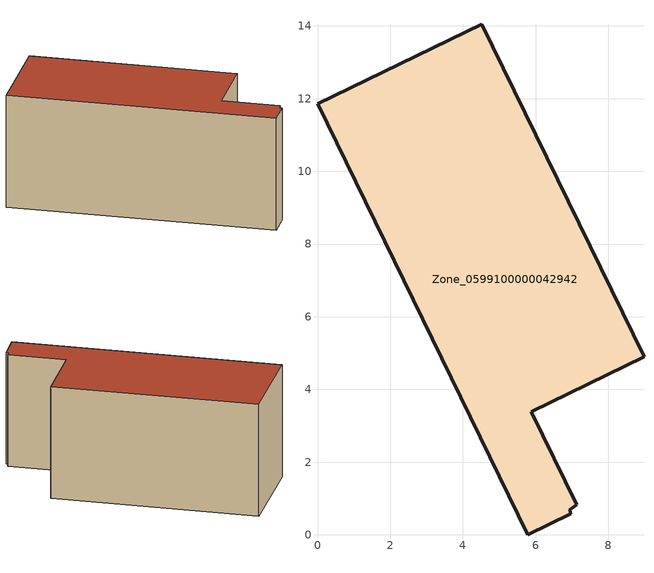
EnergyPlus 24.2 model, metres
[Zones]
Zone_0599100000042942
 floor ground (C_G): 6.96,0.58 5.78,0 0,11.87 4.51,14.05 8.98,4.91 5.88,3.39 7.13,0.83 6.94,0.7 z0
 wall outside (C_F): 4.51,14.05 0,11.87 5.78,0 6.96,0.58 6.94,0.7 7.13,0.83 5.88,3.39 8.98,4.91 4.51,14.05 z0:5.77
 roof outside (C_R): 5.78,0 6.96,0.58 6.94,0.7 7.13,0.83 5.88,3.39 8.98,4.91 4.51,14.05 0,11.87 z5.77
[BUILDING]
Pand.0599100000042942: North Axis=0; Terrain=City; Loads Convergence Tolerance Value=0.04; Temperature Convergence Tolerance Value=0.4; Solar Distribution=FullExterior; Maximum Number of Warmup Days=25; Minimum Number of Warmup Days=1
[Site:Location]
Rotterdam.The.Hague.AP_ZH_NLD Design_Conditions: Latitude=51.96; Longitude=4.45; Time Zone=1; Elevation=-4.5
[SITE:GROUNDTEMPERATURE:BUILDINGSURFACE]
18, 18, 18, 18, 18, 18, 18, 18, 18, 18, 18, 18
[MATERIAL] Thermal Absorptance=0.9; Solar Absorptance=0.7; Visible Absorptance=0.7
Name | Roughness | Thickness | Conductivity | Density | Specific Heat
G.TI.1946-1964 | MediumSmooth | 0.15 | 1 | 540 | 1210
F.TI.1946-1964 | Rough | 0.3 | 0.857143 | 1920 | 840
R.TI.1946-1964 | MediumRough | 0.2 | 0.277778 | 1500 | 1000
[CONSTRUCTION]
C_G: G.TI.1946-1964
C_F: F.TI.1946-1964
C_R: R.TI.1946-1964
[ZONE]
Zone_0599100000042942: Type=1; Multiplier=1; Ceiling Height=Autocalculate; Volume=Autocalculate; Floor Area=autocalculate; Part of Total Floor Area=Yes
[ZONEINFILTRATION:DESIGNFLOWRATE]
Infil_Zone_0599100000042942: Zone or ZoneList or Space or SpaceList=Zone_0599100000042942; Schedule=AlwaysOn; Design Flow Rate Calculation Method=Flow/Area; Flow Rate per Floor Area=0.003; Constant Term Coefficient=1; Temperature Term Coefficient=0; Velocity Term Coefficient=0; Velocity Squared Term Coefficient=0
[HVACTEMPLATE:ZONE:IDEALLOADSAIRSYSTEM]
Zone_0599100000042942: Maximum Heating Supply Air Temperature=50; Minimum Cooling Supply Air Temperature=13; Maximum Heating Supply Air Humidity Ratio=0.0156; Minimum Cooling Supply Air Humidity Ratio=0.0077; Heating Limit=NoLimit; Cooling Limit=NoLimit; Dehumidification Control Type=ConstantSensibleHeatRatio; Cooling Sensible Heat Ratio=0.7; Dehumidification Setpoint=60; Humidification Control Type=None; Humidification Setpoint=30; Outdoor Air Method=None; Outdoor Air Flow Rate per Person=0.00944; Outdoor Air Flow Rate per Zone Floor Area=0; Outdoor Air Flow Rate per Zone=0; Demand Controlled Ventilation Type=None; Outdoor Air Economizer Type=NoEconomizer; Heat Recovery Type=None; Sensible Heat Recovery Effectiveness=0.7; Latent Heat Recovery Effectiveness=0.65
[ZONECONTROL:THERMOSTAT]
ThermostatControl_Zone_0599100000042942: Zone or ZoneList=Zone_0599100000042942; Control Type Schedule=DualSetpointControlType; Control 1=Thermostat_Zone_0599100000042942; Temperature Difference Between Cutout And Setpoint=0
[THERMOSTATSETPOINT:DUALSETPOINT]
Thermostat_Zone_0599100000042942: Heating Setpoint Temperature Schedule=HeatingSetpoint_Zone_0599100000042942; Cooling Setpoint Temperature Schedule=CoolingSetpoint_Zone_0599100000042942
[SCHEDULE:COMPACT]
HeatingSetpoint_Zone_0599100000042942: Through: 12/31, For: AllDays, Until: 24:00, 21
CoolingSetpoint_Zone_0599100000042942: Through: 12/31, For: AllDays, Until: 24:00, 24
DualSetpointControlType: Through: 12/31, For: AllDays, Until: 24:00, 4
AlwaysOn: Through: 12/31, For: AllDays, Until: 24:00, 1
